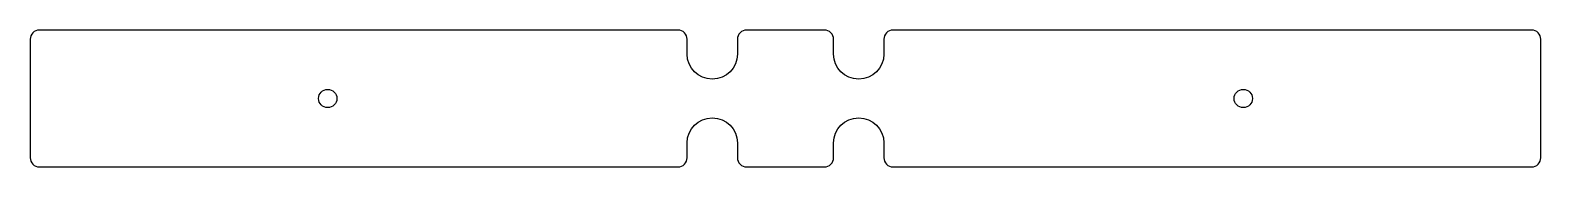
# Model space of a CAD drawing. Header units: millimetres. Extents: x 0 to 330, y 0 to 30.
import ezdxf

# ---------------------------------------------------------------- set-up
doc = ezdxf.new("R2010")
doc.units = ezdxf.units.MM

msp = doc.modelspace()

# ---------------------------------------------------------------- linework, layer by layer
at = {"color": 7, "linetype": 'Continuous', "lineweight": 25}
msp.add_lwpolyline([(0, 2, 0.414214), (2, 0), (141.5, 0, 0.414214), (143.5, 2), (143.5, 5.25, -1), (154.5, 5.25), (154.5, 2, 0.414214), (156.5, 0), (173.5, 0, 0.414214), (175.5, 2), (175.5, 5.25, -1), (186.5, 5.25), (186.5, 2, 0.414214), (188.5, 0), (328, 0, 0.414214), (330, 2), (330, 28, 0.414214), (328, 30), (188.5, 30, 0.414214), (186.5, 28), (186.5, 24.75, -1), (175.5, 24.75), (175.5, 28, 0.414214), (173.5, 30), (156.5, 30, 0.414214), (154.5, 28), (154.5, 24.75, -1), (143.5, 24.75), (143.5, 28, 0.414214), (141.5, 30), (2, 30, 0.414214), (0, 28)], format="xyb", close=True, dxfattribs=at)
for centre in [(65, 15), (265, 15)]:
    msp.add_circle(centre, 2, dxfattribs=at)

doc.saveas('drawing.dxf')
